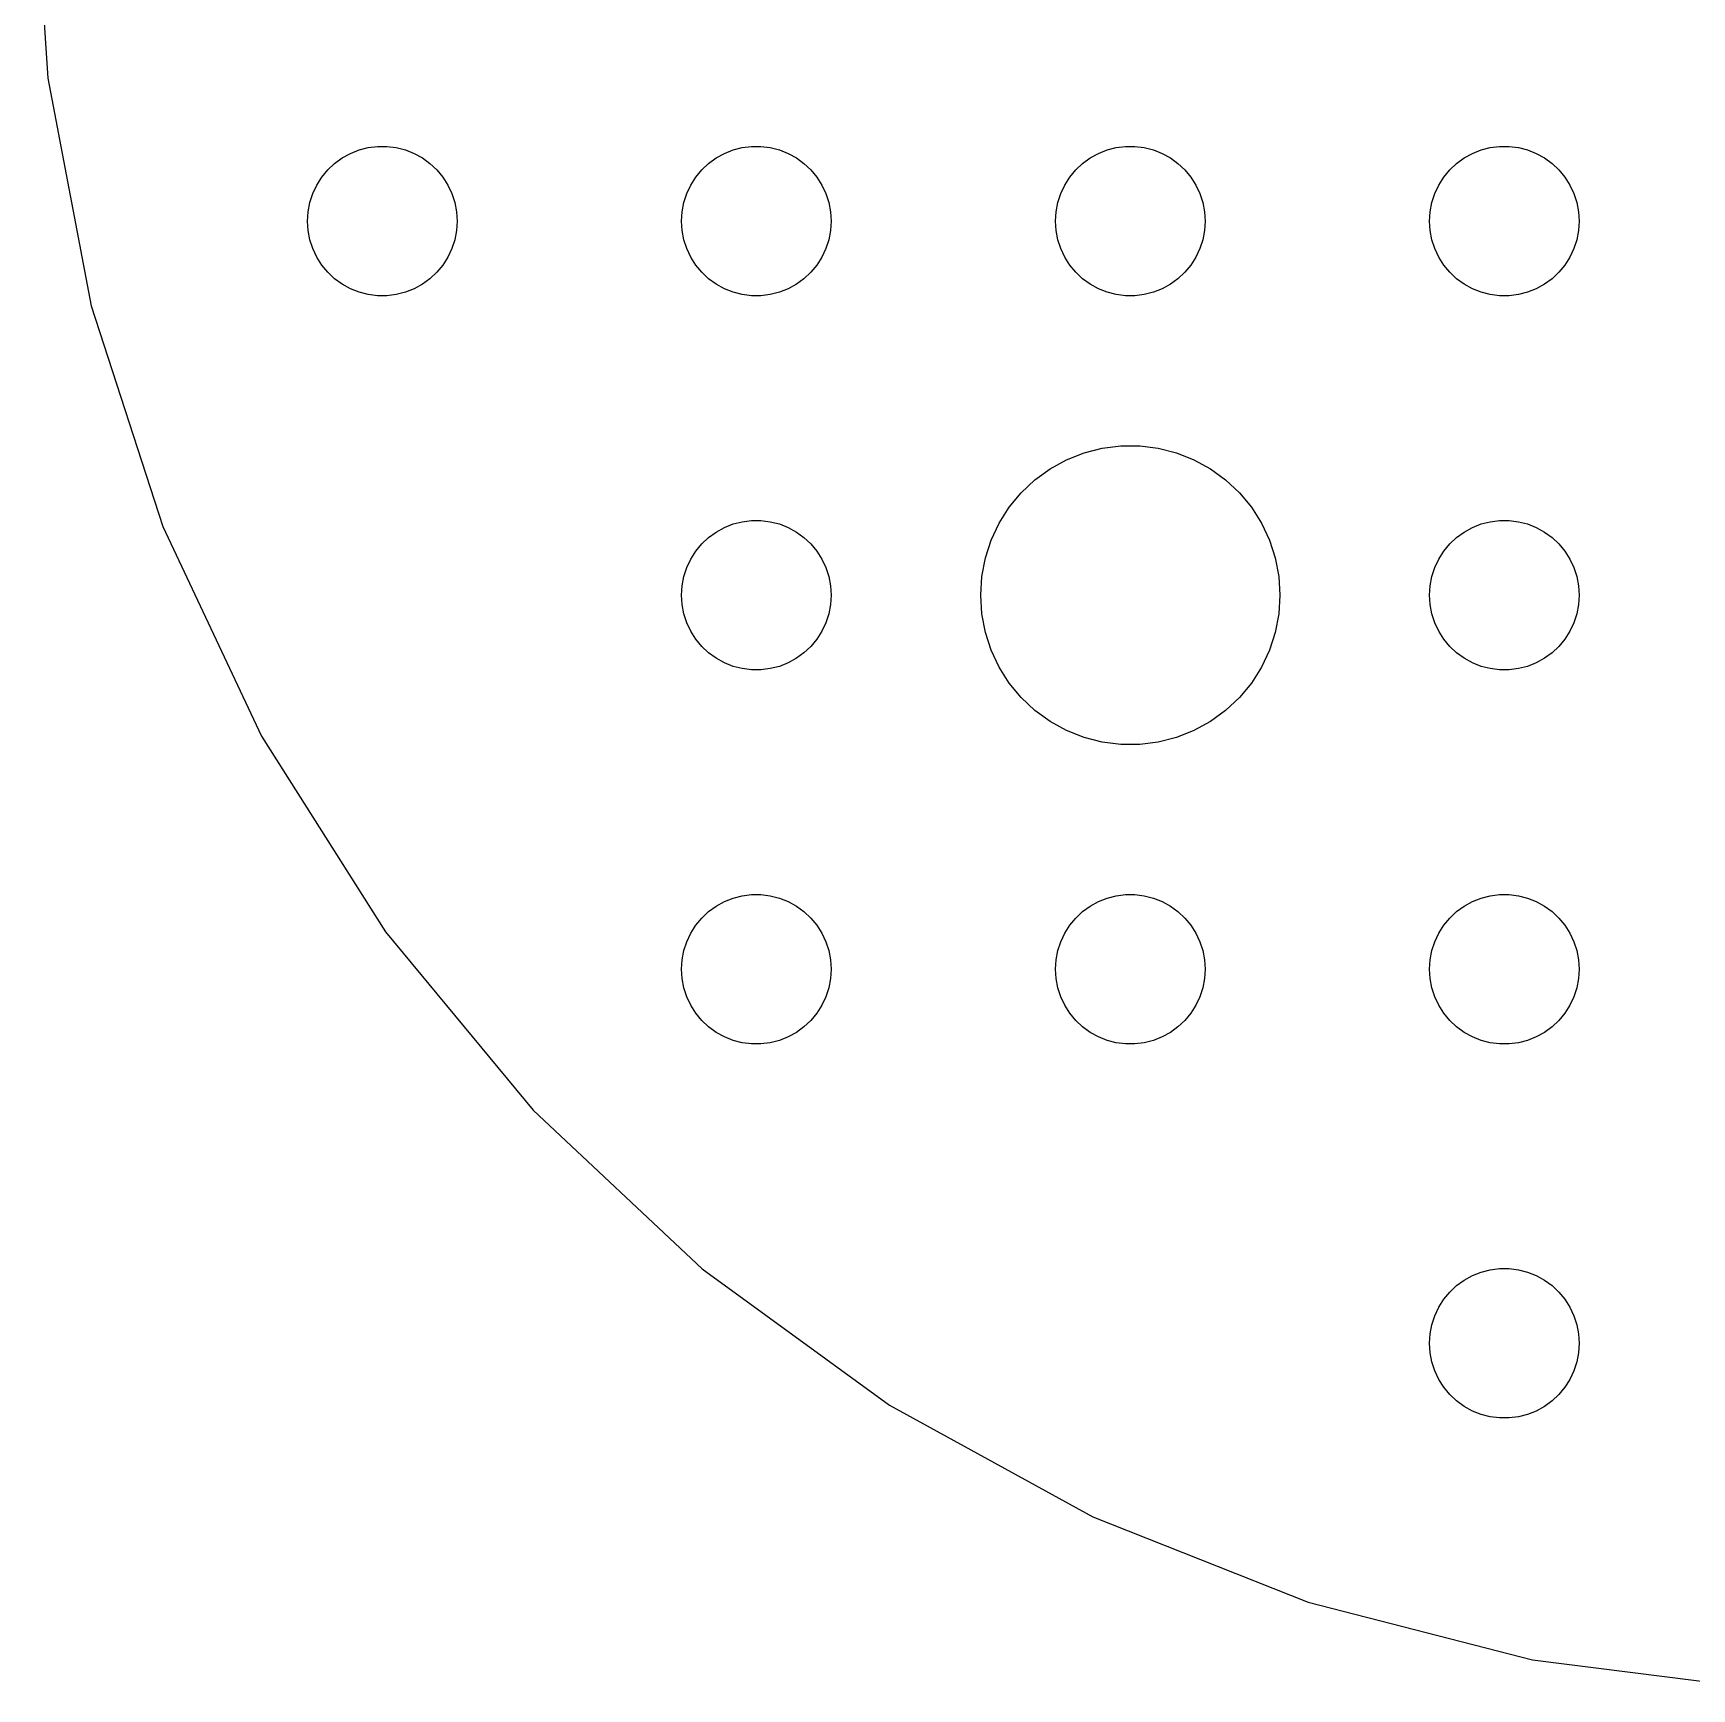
# Model space of a CAD drawing. Header units: metres. Extents: x -37 to 37, y 183 to 477.
# Drawn here: x -37 to -3.74, y 183.07 to 216.27 of the extents above; entities that cross this region are included whole.
import ezdxf

# ---------------------------------------------------------------- set-up
doc = ezdxf.new("R2010")
doc.units = ezdxf.units.M

msp = doc.modelspace()

# ---------------------------------------------------------------- linework, layer by layer
for p, q in [((-37, 220), (-36.7082, 215.363)), ((-36.7082, 215.363), (-35.8376, 210.798)), ((-30.6387, 213.857), (-30.4635, 213.927)), ((-30.4635, 213.927), (-30.2811, 213.973)), ((-30.2811, 213.973), (-30.0942, 213.997)), ((-30.0942, 213.997), (-29.9058, 213.997)), ((-29.9058, 213.997), (-29.7189, 213.973)), ((-29.7189, 213.973), (-29.5365, 213.927)), ((-29.5365, 213.927), (-29.3613, 213.857)), ((-23.1387, 213.857), (-22.9635, 213.927)), ((-22.9635, 213.927), (-22.7811, 213.973)), ((-22.7811, 213.973), (-22.5942, 213.997)), ((-22.5942, 213.997), (-22.4058, 213.997)), ((-22.4058, 213.997), (-22.2189, 213.973)), ((-22.2189, 213.973), (-22.0365, 213.927)), ((-22.0365, 213.927), (-21.8613, 213.857)), ((-15.6387, 213.857), (-15.4635, 213.927)), ((-15.4635, 213.927), (-15.2811, 213.973)), ((-15.2811, 213.973), (-15.0942, 213.997)), ((-15.0942, 213.997), (-14.9058, 213.997)), ((-14.9058, 213.997), (-14.7189, 213.973)), ((-14.7189, 213.973), (-14.5365, 213.927)), ((-14.5365, 213.927), (-14.3613, 213.857)), ((-8.13866, 213.857), (-7.96352, 213.927)), ((-7.96352, 213.927), (-7.78107, 213.973)), ((-7.78107, 213.973), (-7.59418, 213.997)), ((-7.59418, 213.997), (-7.40581, 213.997)), ((-7.40581, 213.997), (-7.21892, 213.973)), ((-7.21892, 213.973), (-7.03647, 213.927)), ((-7.03647, 213.927), (-6.86133, 213.857)), ((-31.0934, 213.527), (-30.9561, 213.656)), ((-30.9561, 213.656), (-30.8037, 213.766)), ((-30.8037, 213.766), (-30.6387, 213.857)), ((-29.3613, 213.857), (-29.1963, 213.766)), ((-29.1963, 213.766), (-29.0439, 213.656)), ((-29.0439, 213.656), (-28.9065, 213.527)), ((-23.5934, 213.527), (-23.4561, 213.656)), ((-23.4561, 213.656), (-23.3037, 213.766)), ((-23.3037, 213.766), (-23.1387, 213.857)), ((-21.8613, 213.857), (-21.6963, 213.766)), ((-21.6963, 213.766), (-21.5439, 213.656)), ((-21.5439, 213.656), (-21.4065, 213.527)), ((-16.0934, 213.527), (-15.9561, 213.656)), ((-15.9561, 213.656), (-15.8037, 213.766)), ((-15.8037, 213.766), (-15.6387, 213.857)), ((-14.3613, 213.857), (-14.1963, 213.766)), ((-14.1963, 213.766), (-14.0439, 213.656)), ((-14.0439, 213.656), (-13.9065, 213.527)), ((-8.59344, 213.527), (-8.45613, 213.656)), ((-8.45613, 213.656), (-8.30373, 213.766)), ((-8.30373, 213.766), (-8.13866, 213.857)), ((-6.86133, 213.857), (-6.69626, 213.766)), ((-6.69626, 213.766), (-6.54385, 213.656)), ((-6.54385, 213.656), (-6.40654, 213.527)), ((-31.3947, 213.052), (-31.3145, 213.223)), ((-31.3145, 213.223), (-31.2135, 213.382)), ((-31.2135, 213.382), (-31.0934, 213.527)), ((-28.9065, 213.527), (-28.7865, 213.382)), ((-28.7865, 213.382), (-28.6855, 213.223)), ((-28.6855, 213.223), (-28.6053, 213.052)), ((-23.8947, 213.052), (-23.8145, 213.223)), ((-23.8145, 213.223), (-23.7135, 213.382)), ((-23.7135, 213.382), (-23.5934, 213.527)), ((-21.4065, 213.527), (-21.2865, 213.382)), ((-21.2865, 213.382), (-21.1855, 213.223)), ((-21.1855, 213.223), (-21.1053, 213.052)), ((-16.3947, 213.052), (-16.3145, 213.223)), ((-16.3145, 213.223), (-16.2135, 213.382)), ((-16.2135, 213.382), (-16.0934, 213.527)), ((-13.9065, 213.527), (-13.7865, 213.382)), ((-13.7865, 213.382), (-13.6855, 213.223)), ((-13.6855, 213.223), (-13.6053, 213.052)), ((-8.89465, 213.052), (-8.81445, 213.223)), ((-8.81445, 213.223), (-8.71352, 213.382)), ((-8.71352, 213.382), (-8.59344, 213.527)), ((-6.40654, 213.527), (-6.28647, 213.382)), ((-6.28647, 213.382), (-6.18553, 213.223)), ((-6.18553, 213.223), (-6.10533, 213.052)), ((-31.4882, 212.688), (-31.4529, 212.873)), ((-31.4529, 212.873), (-31.3947, 213.052)), ((-28.6053, 213.052), (-28.5471, 212.873)), ((-28.5471, 212.873), (-28.5118, 212.688)), ((-23.9882, 212.688), (-23.9529, 212.873)), ((-23.9529, 212.873), (-23.8947, 213.052)), ((-21.1053, 213.052), (-21.0471, 212.873)), ((-21.0471, 212.873), (-21.0118, 212.688)), ((-16.4882, 212.688), (-16.4529, 212.873)), ((-16.4529, 212.873), (-16.3947, 213.052)), ((-13.6053, 213.052), (-13.5471, 212.873)), ((-13.5471, 212.873), (-13.5118, 212.688)), ((-8.98816, 212.688), (-8.95287, 212.873)), ((-8.95287, 212.873), (-8.89465, 213.052)), ((-6.10533, 213.052), (-6.04712, 212.873)), ((-6.04712, 212.873), (-6.01183, 212.688)), ((-31.5, 212.5), (-31.4882, 212.688)), ((-28.5118, 212.688), (-28.5, 212.5)), ((-24, 212.5), (-23.9882, 212.688)), ((-21.0118, 212.688), (-21, 212.5)), ((-16.5, 212.5), (-16.4882, 212.688)), ((-13.5118, 212.688), (-13.5, 212.5)), ((-9, 212.5), (-8.98816, 212.688)), ((-6.01183, 212.688), (-6, 212.5)), ((-31.4882, 212.312), (-31.5, 212.5)), ((-31.4529, 212.127), (-31.4882, 212.312)), ((-28.5118, 212.312), (-28.5471, 212.127)), ((-28.5, 212.5), (-28.5118, 212.312)), ((-23.9882, 212.312), (-24, 212.5)), ((-23.9529, 212.127), (-23.9882, 212.312)), ((-21.0118, 212.312), (-21.0471, 212.127)), ((-21, 212.5), (-21.0118, 212.312)), ((-16.4882, 212.312), (-16.5, 212.5)), ((-16.4529, 212.127), (-16.4882, 212.312)), ((-13.5118, 212.312), (-13.5471, 212.127)), ((-13.5, 212.5), (-13.5118, 212.312)), ((-8.98816, 212.312), (-9, 212.5)), ((-8.95287, 212.127), (-8.98816, 212.312)), ((-6.01183, 212.312), (-6.04712, 212.127)), ((-6, 212.5), (-6.01183, 212.312)), ((-31.3947, 211.948), (-31.4529, 212.127)), ((-31.3145, 211.777), (-31.3947, 211.948)), ((-28.6053, 211.948), (-28.6855, 211.777)), ((-28.5471, 212.127), (-28.6053, 211.948)), ((-23.8947, 211.948), (-23.9529, 212.127)), ((-23.8145, 211.777), (-23.8947, 211.948)), ((-21.1053, 211.948), (-21.1855, 211.777)), ((-21.0471, 212.127), (-21.1053, 211.948)), ((-16.3947, 211.948), (-16.4529, 212.127)), ((-16.3145, 211.777), (-16.3947, 211.948)), ((-13.6053, 211.948), (-13.6855, 211.777)), ((-13.5471, 212.127), (-13.6053, 211.948)), ((-8.89465, 211.948), (-8.95287, 212.127)), ((-8.81445, 211.777), (-8.89465, 211.948)), ((-6.10533, 211.948), (-6.18553, 211.777)), ((-6.04712, 212.127), (-6.10533, 211.948)), ((-31.2135, 211.618), (-31.3145, 211.777)), ((-31.0934, 211.473), (-31.2135, 211.618)), ((-28.7865, 211.618), (-28.9065, 211.473)), ((-28.6855, 211.777), (-28.7865, 211.618)), ((-23.7135, 211.618), (-23.8145, 211.777)), ((-23.5934, 211.473), (-23.7135, 211.618)), ((-21.2865, 211.618), (-21.4065, 211.473)), ((-21.1855, 211.777), (-21.2865, 211.618)), ((-16.2135, 211.618), (-16.3145, 211.777)), ((-16.0934, 211.473), (-16.2135, 211.618)), ((-13.7865, 211.618), (-13.9065, 211.473)), ((-13.6855, 211.777), (-13.7865, 211.618)), ((-8.71352, 211.618), (-8.81445, 211.777)), ((-8.59344, 211.473), (-8.71352, 211.618)), ((-6.28647, 211.618), (-6.40654, 211.473)), ((-6.18553, 211.777), (-6.28647, 211.618)), ((-30.9561, 211.344), (-31.0934, 211.473)), ((-30.8037, 211.234), (-30.9561, 211.344)), ((-30.6387, 211.143), (-30.8037, 211.234)), ((-29.1963, 211.234), (-29.3613, 211.143)), ((-29.0439, 211.344), (-29.1963, 211.234)), ((-28.9065, 211.473), (-29.0439, 211.344)), ((-23.4561, 211.344), (-23.5934, 211.473)), ((-23.3037, 211.234), (-23.4561, 211.344)), ((-23.1387, 211.143), (-23.3037, 211.234)), ((-21.6963, 211.234), (-21.8613, 211.143)), ((-21.5439, 211.344), (-21.6963, 211.234)), ((-21.4065, 211.473), (-21.5439, 211.344)), ((-15.9561, 211.344), (-16.0934, 211.473)), ((-15.8037, 211.234), (-15.9561, 211.344)), ((-15.6387, 211.143), (-15.8037, 211.234)), ((-14.1963, 211.234), (-14.3613, 211.143)), ((-14.0439, 211.344), (-14.1963, 211.234)), ((-13.9065, 211.473), (-14.0439, 211.344)), ((-8.45613, 211.344), (-8.59344, 211.473)), ((-8.30373, 211.234), (-8.45613, 211.344)), ((-8.13866, 211.143), (-8.30373, 211.234)), ((-6.69626, 211.234), (-6.86133, 211.143)), ((-6.54385, 211.344), (-6.69626, 211.234)), ((-6.40654, 211.473), (-6.54385, 211.344)), ((-30.4635, 211.073), (-30.6387, 211.143)), ((-30.2811, 211.027), (-30.4635, 211.073)), ((-30.0942, 211.003), (-30.2811, 211.027)), ((-29.9058, 211.003), (-30.0942, 211.003)), ((-29.7189, 211.027), (-29.9058, 211.003)), ((-29.5365, 211.073), (-29.7189, 211.027)), ((-29.3613, 211.143), (-29.5365, 211.073)), ((-22.9635, 211.073), (-23.1387, 211.143)), ((-22.7811, 211.027), (-22.9635, 211.073)), ((-22.5942, 211.003), (-22.7811, 211.027)), ((-22.4058, 211.003), (-22.5942, 211.003)), ((-22.2189, 211.027), (-22.4058, 211.003)), ((-22.0365, 211.073), (-22.2189, 211.027)), ((-21.8613, 211.143), (-22.0365, 211.073)), ((-15.4635, 211.073), (-15.6387, 211.143)), ((-15.2811, 211.027), (-15.4635, 211.073)), ((-15.0942, 211.003), (-15.2811, 211.027)), ((-14.9058, 211.003), (-15.0942, 211.003)), ((-14.7189, 211.027), (-14.9058, 211.003)), ((-14.5365, 211.073), (-14.7189, 211.027)), ((-14.3613, 211.143), (-14.5365, 211.073)), ((-7.96352, 211.073), (-8.13866, 211.143)), ((-7.78107, 211.027), (-7.96352, 211.073)), ((-7.59418, 211.003), (-7.78107, 211.027)), ((-7.40581, 211.003), (-7.59418, 211.003)), ((-7.21892, 211.027), (-7.40581, 211.003)), ((-7.03647, 211.073), (-7.21892, 211.027)), ((-6.86133, 211.143), (-7.03647, 211.073)), ((-35.8376, 210.798), (-34.4017, 206.379)), ((-15.927, 207.853), (-15.5621, 207.947)), ((-15.5621, 207.947), (-15.1884, 207.994)), ((-15.1884, 207.994), (-14.8116, 207.994)), ((-14.8116, 207.994), (-14.4379, 207.947)), ((-14.4379, 207.947), (-14.0729, 207.853)), ((-16.6075, 207.533), (-16.2773, 207.714)), ((-16.2773, 207.714), (-15.927, 207.853)), ((-14.0729, 207.853), (-13.7227, 207.714)), ((-13.7227, 207.714), (-13.3925, 207.533)), ((-17.1869, 207.054), (-16.9123, 207.312)), ((-16.9123, 207.312), (-16.6075, 207.533)), ((-13.3925, 207.533), (-13.0877, 207.312)), ((-13.0877, 207.312), (-12.8131, 207.054)), ((-17.427, 206.763), (-17.1869, 207.054)), ((-12.8131, 207.054), (-12.5729, 206.763)), ((-17.6289, 206.445), (-17.427, 206.763)), ((-12.5729, 206.763), (-12.3711, 206.445)), ((-34.4017, 206.379), (-32.4233, 202.175)), ((-23.4561, 206.156), (-23.3037, 206.266)), ((-23.3037, 206.266), (-23.1387, 206.357)), ((-23.1387, 206.357), (-22.9635, 206.427)), ((-22.9635, 206.427), (-22.7811, 206.473)), ((-22.7811, 206.473), (-22.5942, 206.497)), ((-22.5942, 206.497), (-22.4058, 206.497)), ((-22.4058, 206.497), (-22.2189, 206.473)), ((-22.2189, 206.473), (-22.0365, 206.427)), ((-22.0365, 206.427), (-21.8613, 206.357)), ((-21.8613, 206.357), (-21.6963, 206.266)), ((-21.6963, 206.266), (-21.5439, 206.156)), ((-17.7893, 206.104), (-17.6289, 206.445)), ((-12.3711, 206.445), (-12.2107, 206.104)), ((-8.45613, 206.156), (-8.30373, 206.266)), ((-8.30373, 206.266), (-8.13866, 206.357)), ((-8.13866, 206.357), (-7.96352, 206.427)), ((-7.96352, 206.427), (-7.78107, 206.473)), ((-7.78107, 206.473), (-7.59418, 206.497)), ((-7.59418, 206.497), (-7.40581, 206.497)), ((-7.40581, 206.497), (-7.21892, 206.473)), ((-7.21892, 206.473), (-7.03647, 206.427)), ((-7.03647, 206.427), (-6.86133, 206.357)), ((-6.86133, 206.357), (-6.69626, 206.266)), ((-6.69626, 206.266), (-6.54385, 206.156)), ((-23.8145, 205.723), (-23.7135, 205.882)), ((-23.7135, 205.882), (-23.5934, 206.027)), ((-23.5934, 206.027), (-23.4561, 206.156)), ((-21.5439, 206.156), (-21.4065, 206.027)), ((-21.4065, 206.027), (-21.2865, 205.882)), ((-21.2865, 205.882), (-21.1855, 205.723)), ((-17.9057, 205.746), (-17.7893, 206.104)), ((-12.2107, 206.104), (-12.0942, 205.746)), ((-8.81445, 205.723), (-8.71352, 205.882)), ((-8.71352, 205.882), (-8.59344, 206.027)), ((-8.59344, 206.027), (-8.45613, 206.156)), ((-6.54385, 206.156), (-6.40654, 206.027)), ((-6.40654, 206.027), (-6.28647, 205.882)), ((-6.28647, 205.882), (-6.18553, 205.723)), ((-23.9529, 205.373), (-23.8947, 205.552)), ((-23.8947, 205.552), (-23.8145, 205.723)), ((-21.1855, 205.723), (-21.1053, 205.552)), ((-21.1053, 205.552), (-21.0471, 205.373)), ((-17.9763, 205.376), (-17.9057, 205.746)), ((-12.0942, 205.746), (-12.0237, 205.376)), ((-8.95287, 205.373), (-8.89465, 205.552)), ((-8.89465, 205.552), (-8.81445, 205.723)), ((-6.18553, 205.723), (-6.10533, 205.552)), ((-6.10533, 205.552), (-6.04712, 205.373)), ((-23.9882, 205.188), (-23.9529, 205.373)), ((-21.0471, 205.373), (-21.0118, 205.188)), ((-18, 205), (-17.9763, 205.376)), ((-12.0237, 205.376), (-12, 205)), ((-8.98816, 205.188), (-8.95287, 205.373)), ((-6.04712, 205.373), (-6.01183, 205.188)), ((-24, 205), (-23.9882, 205.188)), ((-23.9882, 204.812), (-24, 205)), ((-21.0118, 205.188), (-21, 205)), ((-21, 205), (-21.0118, 204.812)), ((-17.9763, 204.624), (-18, 205)), ((-12, 205), (-12.0237, 204.624)), ((-9, 205), (-8.98816, 205.188)), ((-8.98816, 204.812), (-9, 205)), ((-6.01183, 205.188), (-6, 205)), ((-6, 205), (-6.01183, 204.812)), ((-23.9529, 204.627), (-23.9882, 204.812)), ((-23.8947, 204.448), (-23.9529, 204.627)), ((-21.0471, 204.627), (-21.1053, 204.448)), ((-21.0118, 204.812), (-21.0471, 204.627)), ((-17.9057, 204.254), (-17.9763, 204.624)), ((-12.0237, 204.624), (-12.0942, 204.254)), ((-8.95287, 204.627), (-8.98816, 204.812)), ((-8.89465, 204.448), (-8.95287, 204.627)), ((-6.04712, 204.627), (-6.10533, 204.448)), ((-6.01183, 204.812), (-6.04712, 204.627)), ((-23.8145, 204.277), (-23.8947, 204.448)), ((-23.7135, 204.118), (-23.8145, 204.277)), ((-21.1855, 204.277), (-21.2865, 204.118)), ((-21.1053, 204.448), (-21.1855, 204.277)), ((-17.7893, 203.896), (-17.9057, 204.254)), ((-12.0942, 204.254), (-12.2107, 203.896)), ((-8.81445, 204.277), (-8.89465, 204.448)), ((-8.71352, 204.118), (-8.81445, 204.277)), ((-6.18553, 204.277), (-6.28647, 204.118)), ((-6.10533, 204.448), (-6.18553, 204.277)), ((-23.5934, 203.973), (-23.7135, 204.118)), ((-23.4561, 203.844), (-23.5934, 203.973)), ((-21.4065, 203.973), (-21.5439, 203.844)), ((-21.2865, 204.118), (-21.4065, 203.973)), ((-17.6289, 203.555), (-17.7893, 203.896)), ((-12.2107, 203.896), (-12.3711, 203.555)), ((-8.59344, 203.973), (-8.71352, 204.118)), ((-8.45613, 203.844), (-8.59344, 203.973)), ((-6.40654, 203.973), (-6.54385, 203.844)), ((-6.28647, 204.118), (-6.40654, 203.973)), ((-23.3037, 203.734), (-23.4561, 203.844)), ((-23.1387, 203.643), (-23.3037, 203.734)), ((-22.9635, 203.573), (-23.1387, 203.643)), ((-22.7811, 203.527), (-22.9635, 203.573)), ((-22.0365, 203.573), (-22.2189, 203.527)), ((-21.8613, 203.643), (-22.0365, 203.573)), ((-21.6963, 203.734), (-21.8613, 203.643)), ((-21.5439, 203.844), (-21.6963, 203.734)), ((-17.427, 203.237), (-17.6289, 203.555)), ((-12.3711, 203.555), (-12.5729, 203.237)), ((-8.30373, 203.734), (-8.45613, 203.844)), ((-8.13866, 203.643), (-8.30373, 203.734)), ((-7.96352, 203.573), (-8.13866, 203.643)), ((-7.78107, 203.527), (-7.96352, 203.573)), ((-7.03647, 203.573), (-7.21892, 203.527)), ((-6.86133, 203.643), (-7.03647, 203.573)), ((-6.69626, 203.734), (-6.86133, 203.643)), ((-6.54385, 203.844), (-6.69626, 203.734)), ((-22.5942, 203.503), (-22.7811, 203.527)), ((-22.4058, 203.503), (-22.5942, 203.503)), ((-22.2189, 203.527), (-22.4058, 203.503)), ((-17.1869, 202.946), (-17.427, 203.237)), ((-12.5729, 203.237), (-12.8131, 202.946)), ((-7.59418, 203.503), (-7.78107, 203.527)), ((-7.40581, 203.503), (-7.59418, 203.503)), ((-7.21892, 203.527), (-7.40581, 203.503)), ((-16.9123, 202.688), (-17.1869, 202.946)), ((-12.8131, 202.946), (-13.0877, 202.688)), ((-16.6075, 202.467), (-16.9123, 202.688)), ((-13.0877, 202.688), (-13.3925, 202.467)), ((-16.2773, 202.286), (-16.6075, 202.467)), ((-15.927, 202.147), (-16.2773, 202.286)), ((-13.7227, 202.286), (-14.0729, 202.147)), ((-13.3925, 202.467), (-13.7227, 202.286)), ((-32.4233, 202.175), (-29.9336, 198.252)), ((-15.5621, 202.053), (-15.927, 202.147)), ((-15.1884, 202.006), (-15.5621, 202.053)), ((-14.8116, 202.006), (-15.1884, 202.006)), ((-14.4379, 202.053), (-14.8116, 202.006)), ((-14.0729, 202.147), (-14.4379, 202.053)), ((-23.1387, 198.857), (-22.9635, 198.927)), ((-22.9635, 198.927), (-22.7811, 198.973)), ((-22.7811, 198.973), (-22.5942, 198.997)), ((-22.5942, 198.997), (-22.4058, 198.997)), ((-22.4058, 198.997), (-22.2189, 198.973)), ((-22.2189, 198.973), (-22.0365, 198.927)), ((-22.0365, 198.927), (-21.8613, 198.857)), ((-15.6387, 198.857), (-15.4635, 198.927)), ((-15.4635, 198.927), (-15.2811, 198.973)), ((-15.2811, 198.973), (-15.0942, 198.997)), ((-15.0942, 198.997), (-14.9058, 198.997)), ((-14.9058, 198.997), (-14.7189, 198.973)), ((-14.7189, 198.973), (-14.5365, 198.927)), ((-14.5365, 198.927), (-14.3613, 198.857)), ((-8.13866, 198.857), (-7.96352, 198.927)), ((-7.96352, 198.927), (-7.78107, 198.973)), ((-7.78107, 198.973), (-7.59418, 198.997)), ((-7.59418, 198.997), (-7.40581, 198.997)), ((-7.40581, 198.997), (-7.21892, 198.973)), ((-7.21892, 198.973), (-7.03647, 198.927)), ((-7.03647, 198.927), (-6.86133, 198.857)), ((-23.5934, 198.527), (-23.4561, 198.656)), ((-23.4561, 198.656), (-23.3037, 198.766)), ((-23.3037, 198.766), (-23.1387, 198.857)), ((-21.8613, 198.857), (-21.6963, 198.766)), ((-21.6963, 198.766), (-21.5439, 198.656)), ((-21.5439, 198.656), (-21.4065, 198.527)), ((-16.0934, 198.527), (-15.9561, 198.656)), ((-15.9561, 198.656), (-15.8037, 198.766)), ((-15.8037, 198.766), (-15.6387, 198.857)), ((-14.3613, 198.857), (-14.1963, 198.766)), ((-14.1963, 198.766), (-14.0439, 198.656)), ((-14.0439, 198.656), (-13.9065, 198.527)), ((-8.59344, 198.527), (-8.45613, 198.656)), ((-8.45613, 198.656), (-8.30373, 198.766)), ((-8.30373, 198.766), (-8.13866, 198.857)), ((-6.86133, 198.857), (-6.69626, 198.766)), ((-6.69626, 198.766), (-6.54385, 198.656)), ((-6.54385, 198.656), (-6.40654, 198.527)), ((-29.9336, 198.252), (-26.9718, 194.672)), ((-23.8145, 198.223), (-23.7135, 198.382)), ((-23.7135, 198.382), (-23.5934, 198.527)), ((-21.4065, 198.527), (-21.2865, 198.382)), ((-21.2865, 198.382), (-21.1855, 198.223)), ((-16.3145, 198.223), (-16.2135, 198.382)), ((-16.2135, 198.382), (-16.0934, 198.527)), ((-13.9065, 198.527), (-13.7865, 198.382)), ((-13.7865, 198.382), (-13.6855, 198.223)), ((-8.81445, 198.223), (-8.71352, 198.382)), ((-8.71352, 198.382), (-8.59344, 198.527)), ((-6.40654, 198.527), (-6.28647, 198.382)), ((-6.28647, 198.382), (-6.18553, 198.223)), ((-23.9529, 197.873), (-23.8947, 198.052)), ((-23.8947, 198.052), (-23.8145, 198.223)), ((-21.1855, 198.223), (-21.1053, 198.052)), ((-21.1053, 198.052), (-21.0471, 197.873)), ((-16.4529, 197.873), (-16.3947, 198.052)), ((-16.3947, 198.052), (-16.3145, 198.223)), ((-13.6855, 198.223), (-13.6053, 198.052)), ((-13.6053, 198.052), (-13.5471, 197.873)), ((-8.95287, 197.873), (-8.89465, 198.052)), ((-8.89465, 198.052), (-8.81445, 198.223)), ((-6.18553, 198.223), (-6.10533, 198.052)), ((-6.10533, 198.052), (-6.04712, 197.873)), ((-24, 197.5), (-23.9882, 197.688)), ((-23.9882, 197.688), (-23.9529, 197.873)), ((-21.0471, 197.873), (-21.0118, 197.688)), ((-21.0118, 197.688), (-21, 197.5)), ((-16.5, 197.5), (-16.4882, 197.688)), ((-16.4882, 197.688), (-16.4529, 197.873)), ((-13.5471, 197.873), (-13.5118, 197.688)), ((-13.5118, 197.688), (-13.5, 197.5)), ((-9, 197.5), (-8.98816, 197.688)), ((-8.98816, 197.688), (-8.95287, 197.873)), ((-6.04712, 197.873), (-6.01183, 197.688)), ((-6.01183, 197.688), (-6, 197.5)), ((-23.9882, 197.312), (-24, 197.5)), ((-23.9529, 197.127), (-23.9882, 197.312)), ((-21.0118, 197.312), (-21.0471, 197.127)), ((-21, 197.5), (-21.0118, 197.312)), ((-16.4882, 197.312), (-16.5, 197.5)), ((-16.4529, 197.127), (-16.4882, 197.312)), ((-13.5118, 197.312), (-13.5471, 197.127)), ((-13.5, 197.5), (-13.5118, 197.312)), ((-8.98816, 197.312), (-9, 197.5)), ((-8.95287, 197.127), (-8.98816, 197.312)), ((-6.01183, 197.312), (-6.04712, 197.127)), ((-6, 197.5), (-6.01183, 197.312)), ((-23.8947, 196.948), (-23.9529, 197.127)), ((-23.8145, 196.777), (-23.8947, 196.948)), ((-21.1053, 196.948), (-21.1855, 196.777)), ((-21.0471, 197.127), (-21.1053, 196.948)), ((-16.3947, 196.948), (-16.4529, 197.127)), ((-16.3145, 196.777), (-16.3947, 196.948)), ((-13.6053, 196.948), (-13.6855, 196.777)), ((-13.5471, 197.127), (-13.6053, 196.948)), ((-8.89465, 196.948), (-8.95287, 197.127)), ((-8.81445, 196.777), (-8.89465, 196.948)), ((-6.10533, 196.948), (-6.18553, 196.777)), ((-6.04712, 197.127), (-6.10533, 196.948)), ((-23.7135, 196.618), (-23.8145, 196.777)), ((-23.5934, 196.473), (-23.7135, 196.618)), ((-21.2865, 196.618), (-21.4065, 196.473)), ((-21.1855, 196.777), (-21.2865, 196.618)), ((-16.2135, 196.618), (-16.3145, 196.777)), ((-16.0934, 196.473), (-16.2135, 196.618)), ((-13.7865, 196.618), (-13.9065, 196.473)), ((-13.6855, 196.777), (-13.7865, 196.618)), ((-8.71352, 196.618), (-8.81445, 196.777)), ((-8.59344, 196.473), (-8.71352, 196.618)), ((-6.28647, 196.618), (-6.40654, 196.473)), ((-6.18553, 196.777), (-6.28647, 196.618)), ((-23.4561, 196.344), (-23.5934, 196.473)), ((-23.3037, 196.234), (-23.4561, 196.344)), ((-23.1387, 196.143), (-23.3037, 196.234)), ((-21.6963, 196.234), (-21.8613, 196.143)), ((-21.5439, 196.344), (-21.6963, 196.234)), ((-21.4065, 196.473), (-21.5439, 196.344)), ((-15.9561, 196.344), (-16.0934, 196.473)), ((-15.8037, 196.234), (-15.9561, 196.344)), ((-15.6387, 196.143), (-15.8037, 196.234)), ((-14.1963, 196.234), (-14.3613, 196.143)), ((-14.0439, 196.344), (-14.1963, 196.234)), ((-13.9065, 196.473), (-14.0439, 196.344)), ((-8.45613, 196.344), (-8.59344, 196.473)), ((-8.30373, 196.234), (-8.45613, 196.344)), ((-8.13866, 196.143), (-8.30373, 196.234)), ((-6.69626, 196.234), (-6.86133, 196.143)), ((-6.54385, 196.344), (-6.69626, 196.234)), ((-6.40654, 196.473), (-6.54385, 196.344)), ((-22.9635, 196.073), (-23.1387, 196.143)), ((-22.7811, 196.027), (-22.9635, 196.073)), ((-22.5942, 196.003), (-22.7811, 196.027)), ((-22.4058, 196.003), (-22.5942, 196.003)), ((-22.2189, 196.027), (-22.4058, 196.003)), ((-22.0365, 196.073), (-22.2189, 196.027)), ((-21.8613, 196.143), (-22.0365, 196.073)), ((-15.4635, 196.073), (-15.6387, 196.143)), ((-15.2811, 196.027), (-15.4635, 196.073)), ((-15.0942, 196.003), (-15.2811, 196.027)), ((-14.9058, 196.003), (-15.0942, 196.003)), ((-14.7189, 196.027), (-14.9058, 196.003)), ((-14.5365, 196.073), (-14.7189, 196.027)), ((-14.3613, 196.143), (-14.5365, 196.073)), ((-7.96352, 196.073), (-8.13866, 196.143)), ((-7.78107, 196.027), (-7.96352, 196.073)), ((-7.59418, 196.003), (-7.78107, 196.027)), ((-7.40581, 196.003), (-7.59418, 196.003)), ((-7.21892, 196.027), (-7.40581, 196.003)), ((-7.03647, 196.073), (-7.21892, 196.027)), ((-6.86133, 196.143), (-7.03647, 196.073)), ((-26.9718, 194.672), (-23.5847, 191.491)), ((-23.5847, 191.491), (-19.8256, 188.76)), ((-8.45613, 191.156), (-8.30373, 191.266)), ((-8.30373, 191.266), (-8.13866, 191.357)), ((-8.13866, 191.357), (-7.96352, 191.427)), ((-7.96352, 191.427), (-7.78107, 191.473)), ((-7.78107, 191.473), (-7.59418, 191.497)), ((-7.59418, 191.497), (-7.40581, 191.497)), ((-7.40581, 191.497), (-7.21892, 191.473)), ((-7.21892, 191.473), (-7.03647, 191.427)), ((-7.03647, 191.427), (-6.86133, 191.357)), ((-6.86133, 191.357), (-6.69626, 191.266)), ((-6.69626, 191.266), (-6.54385, 191.156)), ((-8.71352, 190.882), (-8.59344, 191.027)), ((-8.59344, 191.027), (-8.45613, 191.156)), ((-6.54385, 191.156), (-6.40654, 191.027)), ((-6.40654, 191.027), (-6.28647, 190.882)), ((-8.89465, 190.552), (-8.81445, 190.723)), ((-8.81445, 190.723), (-8.71352, 190.882)), ((-6.28647, 190.882), (-6.18553, 190.723)), ((-6.18553, 190.723), (-6.10533, 190.552)), ((-8.98816, 190.188), (-8.95287, 190.373)), ((-8.95287, 190.373), (-8.89465, 190.552)), ((-6.10533, 190.552), (-6.04712, 190.373)), ((-6.04712, 190.373), (-6.01183, 190.188)), ((-9, 190), (-8.98816, 190.188)), ((-8.98816, 189.812), (-9, 190)), ((-6.01183, 190.188), (-6, 190)), ((-6, 190), (-6.01183, 189.812)), ((-8.95287, 189.627), (-8.98816, 189.812)), ((-8.89465, 189.448), (-8.95287, 189.627)), ((-6.04712, 189.627), (-6.10533, 189.448)), ((-6.01183, 189.812), (-6.04712, 189.627)), ((-8.81445, 189.277), (-8.89465, 189.448)), ((-8.71352, 189.118), (-8.81445, 189.277)), ((-6.18553, 189.277), (-6.28647, 189.118)), ((-6.10533, 189.448), (-6.18553, 189.277)), ((-8.59344, 188.973), (-8.71352, 189.118)), ((-8.45613, 188.844), (-8.59344, 188.973)), ((-6.40654, 188.973), (-6.54385, 188.844)), ((-6.28647, 189.118), (-6.40654, 188.973)), ((-19.8256, 188.76), (-15.7538, 186.521)), ((-8.30373, 188.734), (-8.45613, 188.844)), ((-8.13866, 188.643), (-8.30373, 188.734)), ((-7.96352, 188.573), (-8.13866, 188.643)), ((-6.86133, 188.643), (-7.03647, 188.573)), ((-6.69626, 188.734), (-6.86133, 188.643)), ((-6.54385, 188.844), (-6.69626, 188.734)), ((-7.78107, 188.527), (-7.96352, 188.573)), ((-7.59418, 188.503), (-7.78107, 188.527)), ((-7.40581, 188.503), (-7.59418, 188.503)), ((-7.21892, 188.527), (-7.40581, 188.503)), ((-7.03647, 188.573), (-7.21892, 188.527)), ((-15.7538, 186.521), (-11.4336, 184.811)), ((-11.4336, 184.811), (-6.93311, 183.655)), ((-6.93311, 183.655), (-2.32324, 183.073))]:
    msp.add_line(p, q)

doc.saveas('drawing.dxf')
